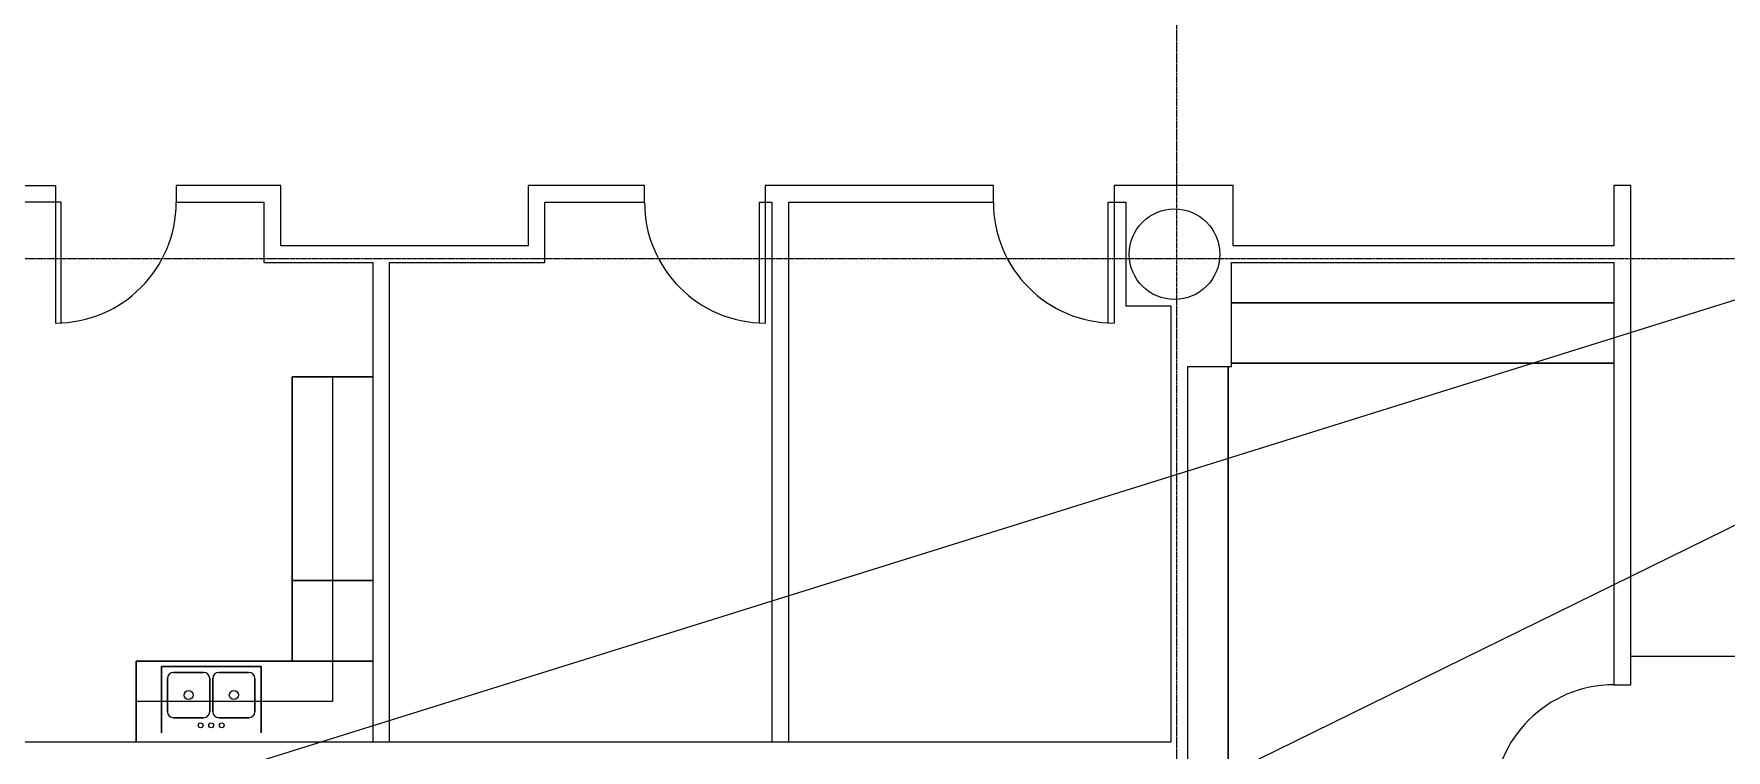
# Model space of a CAD drawing. Header units: inches. Extents: x 1756 to 10721, y -35 to 3002.
# Drawn here: x 9267 to 9771, y 1886 to 2099 of the extents above; entities that cross this region are included whole.
import ezdxf

# ---------------------------------------------------------------- set-up
doc = ezdxf.new("R2010")
doc.units = ezdxf.units.IN
doc.header["$MEASUREMENT"] = 0
doc.linetypes.add('IMPORT-CENTER2 _2_', pattern=[1.125, 0.75, -0.125, 0.125, -0.125])
for name, color, linetype, lineweight in [('A-DOOR', 31, 'Continuous', 18), ('A-flor-case', 250, 'Continuous', 9), ('A-GRID', 250, 'Continuous', 9), ('A-WALL', 113, 'Continuous', 18), ('G-ANNO-TEXT', 231, 'Continuous', 9), ('S-Cols', 250, 'Continuous', 9), ('USB 03_modified_dwg', 252, 'Continuous', 9)]:
    doc.layers.add(name, color=color, linetype=linetype, lineweight=lineweight)

# ---------------------------------------------------------------- blocks, each defined once
blk = doc.blocks.new('USB 03_modified_dwg-397434-Overall Floor Plan')
at = {"layer": 'A-DOOR', "color": 250, "lineweight": 9, "flags": 128}
for points in [[(2230.14, 1821.79), (2230.14, 1857.7), (2228.39, 1857.7), (2228.39, 1821.7)], [(2438.25, 1821.79), (2438.25, 1857.7), (2440, 1857.7), (2440, 1821.7)], [(2542.25, 1821.79), (2542.25, 1857.7), (2544, 1857.7), (2544, 1821.7)]]:
    blk.add_lwpolyline(points, dxfattribs=at)
at = {"layer": 'A-DOOR', "color": 250, "lineweight": 9}
for centre, start, end in [((2228.39, 1857.7), 270.0034, 359.9941), ((2440, 1857.7), 180.0059, 269.9966), ((2544, 1857.7), 180.0059, 269.9966), ((2693, 1677.92), 90.0059, 179.9966)]:
    blk.add_arc(centre, 36, start, end, dxfattribs=at)
at = {"layer": 'A-flor-case', "flags": 128}
for points in [[(2579, 1827.7), (2693, 1827.7)], [(2578, 1675.24), (2578, 1808.7)], [(2579, 1809.7), (2693, 1809.7)], [(2299, 1805.7), (2323, 1805.7), (2299, 1805.7), (2299, 1720.95)], [(2323, 1744.95), (2299, 1744.95)], [(2252.5, 1720.95), (2252.5, 1696.95), (2252.5, 1720.95), (2323, 1720.95)], [(2259.97, 1699.6), (2259.97, 1719.4), (2289.67, 1719.4), (2289.67, 1699.6), (2289.67, 1719.4), (2259.97, 1719.4)], [(2261.77, 1715.8), (2261.77, 1705.9)], [(2272.57, 1717.6), (2263.57, 1717.6)], [(2274.37, 1705.9), (2274.37, 1715.8)], [(2275.27, 1715.8), (2275.27, 1705.9)], [(2286.07, 1717.6), (2277.07, 1717.6)], [(2287.87, 1705.9), (2287.87, 1715.8)], [(2263.57, 1704.1), (2272.57, 1704.1)], [(2277.07, 1704.1), (2286.07, 1704.1)]]:
    blk.add_lwpolyline(points, close=True, dxfattribs=at)
blk.add_lwpolyline([(2311, 1805.7), (2311, 1708.95), (2252.5, 1708.95)], dxfattribs=at)
at = {"layer": 'A-flor-case'}
for centre, radius in [((2268.07, 1710.85), 1.35), ((2281.57, 1710.85), 1.35), ((2271.67, 1701.85), 0.712), ((2274.82, 1701.85), 0.712), ((2277.97, 1701.85), 0.712)]:
    blk.add_circle(centre, radius, dxfattribs=at)
for centre, start, end in [((2263.57, 1715.8), 90, 180), ((2272.57, 1715.8), 0, 90), ((2277.07, 1715.8), 90, 180), ((2286.07, 1715.8), 0, 90), ((2263.57, 1705.9), 180, 270), ((2272.57, 1705.9), 270, 0), ((2277.07, 1705.9), 180, 270), ((2286.07, 1705.9), 270, 0)]:
    blk.add_arc(centre, 1.8, start, end, dxfattribs=at)
at = {"layer": 'A-GRID', "linetype": 'IMPORT-CENTER2 _2_'}
for p, q in [((2562.68, -153.02), (2562.68, 2772.62)), ((764.75, 1840.94), (3130.25, 1840.94))]:
    blk.add_line(p, q, dxfattribs=at)
at = {"layer": 'A-WALL', "color": 250, "lineweight": 9}
for p, q in [((2752, 1722.31), (2698, 1722.31)), ((2555.9, 1696.95), (2561, 1696.95))]:
    blk.add_line(p, q, dxfattribs=at)
at = {"layer": 'A-WALL', "color": 250, "lineweight": 9, "flags": 128}
for points in [[(2204.39, 1862.7), (2228.39, 1862.7), (2228.39, 1857.7), (2204.39, 1857.7)], [(2328, 1696.95), (2328, 1839.7), (2374.3, 1839.7), (2374.3, 1857.7), (2404, 1857.7), (2404, 1862.7), (2369.3, 1862.7), (2369.3, 1844.7), (2295.55, 1844.7), (2295.55, 1862.7), (2264.39, 1862.7), (2264.39, 1857.7), (2290.55, 1857.7), (2290.55, 1839.7), (2323, 1839.7), (2323, 1696.95)], [(2447, 1696.95), (2447, 1857.7), (2508, 1857.7), (2508, 1862.7), (2440, 1862.7), (2440, 1857.7), (2442, 1857.7), (2442, 1696.95)], [(2566, 1675.24), (2566, 1808.7), (2579, 1808.7), (2579, 1839.7), (2693, 1839.7), (2693, 1713.92), (2698, 1713.92), (2698, 1862.7), (2693, 1862.7), (2693, 1844.7), (2579.5, 1844.7), (2579.5, 1862.7), (2544, 1862.7), (2544, 1857.7), (2547.5, 1857.7), (2547.5, 1826.7)], [(1972, 1686.62), (1924, 1686.62), (1924, 1550.59), (1915.02, 1550.59), (1915.02, 1696.95), (2189.94, 1696.95), (2189.94, 1717.46), (2194.94, 1717.46), (2194.94, 1696.95), (2561, 1696.95), (2561, 1826.7), (2547.5, 1826.7)]]:
    blk.add_lwpolyline(points, dxfattribs=at)
at = {"layer": 'S-Cols'}
blk.add_circle((2562, 1842.2), 13.5, dxfattribs=at)

msp = doc.modelspace()

# ---------------------------------------------------------------- linework, layer by layer
at = {"layer": 'G-ANNO-TEXT', "color": 145}
for p in [(9069.83, 1800.05), (9452.76, 1795.31)]:
    msp.add_line(p, (10150.11, 2137.5), dxfattribs=at)

# ---------------------------------------------------------------- block references
at = {"layer": 'USB 03_modified_dwg', "color": 250}
msp.add_blockref('USB 03_modified_dwg-397434-Overall Floor Plan', (7044.57, 191.26), dxfattribs=at)

doc.saveas('drawing.dxf')
